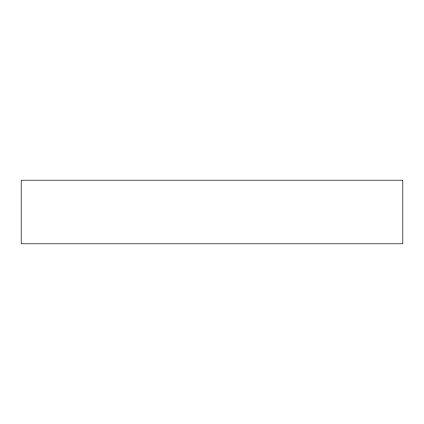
<?xml version="1.0" encoding="UTF-8"?>
<svg xmlns="http://www.w3.org/2000/svg" width="424" height="424" viewBox="0 0 424 424"><rect width="100%" height="100%" fill="white"/><g stroke="black" fill="none" stroke-linecap="round" stroke-linejoin="round"><path stroke-width="0.64" d="M402.8 180.2L21.2 180.2L21.2 243.8L402.8 243.8L402.8 180.2"/></g></svg>
